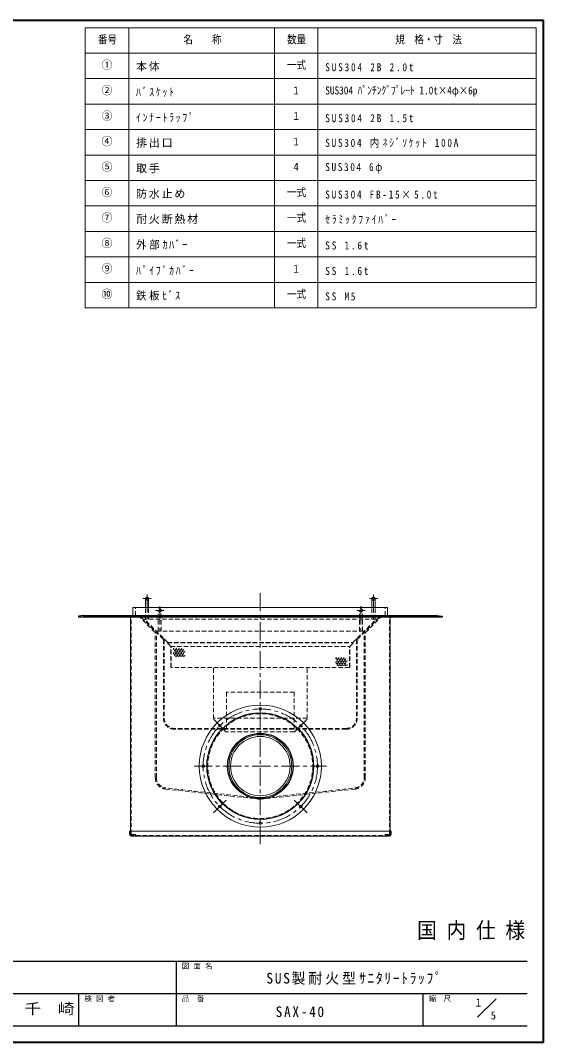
# Model space of a CAD drawing. Units: millimetres at full size, sheet at 1:7; details may follow other scales. Extents: x -1473 to 1362, y -958 to 1009.
# Drawn here: x 356 to 1362, y -958 to 1009 of the extents above; entities that cross this region are included whole.
import ezdxf
from ezdxf.enums import TextEntityAlignment as Align

# ---------------------------------------------------------------- set-up
doc = ezdxf.new("R2010")
doc.units = ezdxf.units.MM
doc.header["$LTSCALE"] = 7
doc.linetypes.add('CHAIN1', pattern=[8, 5, -1, 1, -1])
doc.linetypes.add('DASHED1', pattern=[1.8, 1.2, -0.6])
doc.layers.add('0-0_ﾚｲﾔ1', color=4, linetype='Continuous', lineweight=9)
doc.styles.add('ＭＳ ゴシック', font='')
doc.styles.get('ＭＳ ゴシック').set_extended_font_data('MS Gothic')

msp = doc.modelspace()

# ---------------------------------------------------------------- linework, layer by layer
at = {"layer": '0-0_ﾚｲﾔ1', "color": 1, "lineweight": 40}
for p, q in [((1362.255, 1008.955), (-1472.745, 1008.955)), ((1362.255, -958.045), (1362.255, 1008.955)), ((1362.255, -958.045), (-1472.745, -958.045))]:
    msp.add_line(p, q, dxfattribs=at)
at = {"layer": '0-0_ﾚｲﾔ1', "color": 3, "lineweight": 18}
for p, q in [((480.255, 994.955), (1348.255, 994.955)), ((480.255, 994.955), (480.255, 455.955)), ((564.255, 994.955), (564.255, 455.955)), ((844.255, 994.955), (844.255, 455.955)), ((928.255, 994.955), (928.255, 455.955)), ((1348.255, 994.955), (1348.255, 455.955)), ((480.255, 945.955), (1348.255, 945.955)), ((480.255, 896.955), (1348.255, 896.955)), ((480.255, 847.955), (1348.255, 847.955)), ((480.255, 798.955), (1348.255, 798.955)), ((480.255, 749.955), (1348.255, 749.955)), ((480.255, 700.955), (1348.255, 700.955)), ((480.255, 651.955), (1348.255, 651.955)), ((480.255, 602.955), (1348.255, 602.955)), ((480.255, 553.955), (1348.255, 553.955)), ((480.255, 504.955), (1348.255, 504.955)), ((480.255, 455.955), (1348.255, 455.955))]:
    msp.add_line(p, q, dxfattribs=at)
at = {"layer": '0-0_ﾚｲﾔ1', "linetype": 'CHAIN1'}
for p, q in [((599.376, -95.545), (599.376, -143.545)), ((817.255, -576.045), (817.255, -86.045)), ((1035.133, -95.545), (1035.133, -143.545)), ((591.376, -103.545), (607.376, -103.545)), ((1043.133, -103.545), (1027.133, -103.545)), ((631.669, -126.424), (615.669, -126.424)), ((623.669, -118.424), (623.669, -166.424)), ((1002.841, -126.424), (1018.841, -126.424)), ((1010.841, -118.424), (1010.841, -166.424)), ((751.847, -360.638), (727.099, -335.889)), ((882.662, -360.638), (907.411, -335.889)), ((689.755, -426.045), (944.755, -426.045)), ((751.847, -491.453), (727.099, -516.202)), ((882.662, -491.453), (907.411, -516.202))]:
    msp.add_line(p, q, dxfattribs=at)
at = {"layer": '0-0_ﾚｲﾔ1'}
for p, q in [((596.376, -121.045), (596.376, -103.545)), ((602.376, -121.045), (602.376, -103.545)), ((1032.133, -121.045), (1032.133, -103.545)), ((1038.133, -121.045), (1038.133, -103.545))]:
    msp.add_line(p, q, dxfattribs=at)
at = {"layer": '0-0_ﾚｲﾔ1', "color": 5, "lineweight": 25}
for p, q in [((476.941, -136.096), (467.255, -137.645)), ((467.255, -137.645), (467.571, -139.62)), ((477.573, -136.045), (1156.937, -136.045)), ((1157.569, -136.096), (1167.255, -137.645)), ((1167.255, -137.645), (1166.939, -139.62)), ((1166.939, -139.62), (467.571, -139.62))]:
    msp.add_line(p, q, dxfattribs=at)
at = {"layer": '0-0_ﾚｲﾔ1', "linetype": 'DASHED1'}
for p, q in [((577.255, -136.045), (577.255, -121.045)), ((630.315, -181.606), (585.926, -137.217)), ((596.376, -143.545), (596.376, -121.045)), ((602.376, -143.545), (602.376, -121.045)), ((620.669, -166.424), (620.669, -126.424)), ((626.669, -166.424), (626.669, -126.424)), ((1004.194, -181.606), (1048.583, -137.217)), ((1007.841, -166.424), (1007.841, -126.424)), ((1013.841, -166.424), (1013.841, -126.424)), ((1032.133, -143.545), (1032.133, -121.045)), ((1038.133, -143.545), (1038.133, -121.045)), ((1057.255, -136.045), (1057.255, -121.045)), ((477.573, -138.045), (477.573, -139.62)), ((568.855, -556.245), (568.855, -140.645)), ((614.669, -168.788), (584.512, -138.631)), ((594.376, -143.545), (593.315, -144.606)), ((1040.133, -143.545), (594.376, -143.545)), ((639.175, -188.344), (594.376, -143.545)), ((995.334, -188.344), (1040.133, -143.545)), ((1019.841, -168.788), (1049.997, -138.631)), ((1040.133, -143.545), (1041.194, -144.606)), ((1065.655, -556.245), (1065.655, -140.645)), ((1156.937, -138.045), (1156.937, -139.62)), ((615.255, -448.295), (615.255, -170.202)), ((617.255, -448.11), (617.255, -170.202)), ((1015.841, -166.424), (1016.548, -167.131)), ((1017.255, -448.11), (1017.255, -170.202)), ((1019.255, -448.295), (1019.255, -170.202)), ((630.755, -182.667), (630.755, -333.545)), ((632.255, -182.667), (632.255, -333.545)), ((639.175, -188.344), (638.468, -189.052)), ((639.175, -188.344), (995.334, -188.344)), ((644.863, -195.537), (989.646, -195.537)), ((644.953, -235.424), (644.953, -195.951)), ((645.953, -236.424), (645.953, -195.537)), ((988.556, -236.424), (988.556, -195.537)), ((989.556, -235.424), (989.556, -195.951)), ((989.849, -195.244), (996.042, -189.052)), ((995.334, -188.344), (996.042, -189.052)), ((1002.255, -182.667), (1002.255, -333.545)), ((1003.755, -182.667), (1003.755, -333.545)), ((645.953, -235.424), (644.953, -235.424)), ((988.556, -235.424), (989.556, -235.424)), ((988.556, -236.424), (645.953, -236.424)), ((727.255, -238.424), (727.255, -333.545)), ((907.255, -238.424), (907.255, -333.545)), ((882.255, -283.545), (752.255, -283.545)), ((752.255, -283.545), (752.255, -360.045)), ((882.255, -283.545), (882.255, -360.045)), ((907.255, -333.545), (727.255, -333.545)), ((982.255, -353.545), (652.255, -353.545)), ((982.255, -355.045), (652.255, -355.045)), ((882.255, -360.045), (752.255, -360.045)), ((634.891, -470.168), (810.485, -489.147)), ((810.635, -487.156), (635.084, -467.992)), ((823.875, -487.156), (999.425, -467.992)), ((999.619, -470.168), (824.025, -489.147)), ((567.255, -557.845), (567.255, -551.045)), ((1065.655, -559.445), (568.855, -559.445)), ((570.455, -557.845), (577.255, -557.845)), ((577.255, -557.845), (577.255, -559.445)), ((1057.255, -557.845), (1057.255, -559.445)), ((1064.055, -557.845), (1057.255, -557.845)), ((1067.255, -557.845), (1067.255, -551.045))]:
    msp.add_line(p, q, dxfattribs=at)
at = {"layer": '0-0_ﾚｲﾔ1', "color": 7, "lineweight": 18}
for p, q in [((1062.255, -121.045), (1062.255, -136.045)), ((477.573, -139.62), (477.573, -139.645)), ((1156.937, -139.645), (477.573, -139.645)), ((567.255, -551.045), (567.255, -140.645)), ((1067.255, -551.045), (1067.255, -140.645)), ((1156.937, -139.62), (1156.937, -139.645)), ((565.655, -551.045), (1068.855, -551.045)), ((565.655, -557.845), (565.655, -551.045)), ((1065.655, -561.045), (568.855, -561.045)), ((1068.855, -557.845), (1068.855, -551.045)), ((1235.399, -909.401), (1270.755, -874.045))]:
    msp.add_line(p, q, dxfattribs=at)
at = {"layer": '0-0_ﾚｲﾔ1', "color": 7, "linetype": 'DASHED1', "lineweight": 18}
for p, q in [((477.257, -138.071), (467.571, -139.62)), ((477.573, -138.045), (1156.937, -138.045)), ((1157.253, -138.071), (1166.939, -139.62))]:
    msp.add_line(p, q, dxfattribs=at)
at = {"layer": '0-0_ﾚｲﾔ1', "color": 6, "lineweight": 25}
for p, q in [((-1441.245, -801.545), (1330.755, -801.545)), ((655.755, -926.545), (655.755, -801.545)), ((1330.755, -864.045), (-94.245, -864.045)), ((468.255, -926.545), (468.255, -864.045)), ((1130.755, -926.545), (1130.755, -864.045)), ((1330.755, -926.545), (-1441.245, -926.545))]:
    msp.add_line(p, q, dxfattribs=at)
at = {"layer": '0-0_ﾚｲﾔ1', "color": 7, "lineweight": 18}
msp.add_lwpolyline([(1062.255, -121.045), (572.255, -121.045), (572.255, -136.045)], dxfattribs=at)
at = {"layer": '0-0_ﾚｲﾔ1', "linetype": 'DASHED1'}
for points in [[(1015.841, -166.424), (618.669, -166.424), (617.962, -167.131)], [(644.66, -195.244), (638.468, -189.052), (996.042, -189.052)]]:
    msp.add_lwpolyline(points, dxfattribs=at)
for centre, radius in [((623.669, -126.424), 3), ((1010.841, -126.424), 3), ((652.388, -200.819), 2), ((652.388, -208.819), 2), ((654.888, -204.819), 2), ((654.888, -212.819), 2), ((657.388, -200.819), 2), ((657.388, -208.819), 2), ((659.888, -204.819), 2), ((659.888, -212.819), 2), ((662.388, -200.819), 2), ((662.388, -208.819), 2), ((664.888, -204.819), 2), ((664.888, -212.819), 2), ((667.388, -200.819), 2), ((667.388, -208.819), 2), ((669.888, -204.819), 2), ((669.888, -212.819), 2), ((964.784, -218.651), 2), ((964.784, -226.651), 2), ((967.284, -222.651), 2), ((967.284, -230.651), 2), ((969.784, -218.651), 2), ((969.784, -226.651), 2), ((972.284, -222.651), 2), ((972.284, -230.651), 2), ((974.784, -218.651), 2), ((974.784, -226.651), 2), ((977.284, -222.651), 2), ((977.284, -230.651), 2), ((979.784, -218.651), 2), ((979.784, -226.651), 2), ((982.284, -222.651), 2), ((982.284, -230.651), 2)]:
    msp.add_circle(centre, radius, dxfattribs=at)
at = {"layer": '0-0_ﾚｲﾔ1', "color": 7, "lineweight": 18}
for centre, radius in [((817.255, -426.045), 117.5), ((817.255, -316.045), 2.5), ((739.473, -348.264), 2.5), ((895.037, -348.264), 2.5), ((707.255, -426.045), 2.5), ((927.255, -426.045), 2.5), ((739.473, -503.827), 2.5), ((895.037, -503.827), 2.5), ((817.255, -536.045), 2.5)]:
    msp.add_circle(centre, radius, dxfattribs=at)
at = {"layer": '0-0_ﾚｲﾔ1', "linetype": 'CHAIN1'}
msp.add_circle((817.255, -426.045), 110, dxfattribs=at)
at = {"layer": '0-0_ﾚｲﾔ1', "color": 5, "lineweight": 25}
for radius in [102.5, 63]:
    msp.add_circle((817.255, -426.045), radius, dxfattribs=at)
at = {"layer": '0-0_ﾚｲﾔ1', "color": 7, "linetype": 'DASHED1', "lineweight": 18}
msp.add_circle((817.255, -426.045), 100.9, dxfattribs=at)
at = {"layer": '0-0_ﾚｲﾔ1'}
for radius in [60.5, 57.15]:
    msp.add_circle((817.255, -426.045), radius, dxfattribs=at)
for centre in [(599.376, -103.545), (1035.133, -103.545)]:
    msp.add_arc(centre, 3, 0, 180, dxfattribs=at)
at = {"layer": '0-0_ﾚｲﾔ1', "linetype": 'DASHED1'}
for centre, radius, start, end in [((599.376, -103.545), 3, 180, 0), ((1035.133, -103.545), 3, 180, 0), ((583.098, -140.045), 4, 45, 90), ((1051.412, -140.045), 4, 90, 135), ((566.255, -140.645), 2.6, 0, 90), ((583.098, -140.045), 2, 45, 90), ((1051.412, -140.045), 2, 90, 135), ((1068.255, -140.645), 2.6, 90, 180), ((613.255, -170.202), 2, 0, 45), ((613.255, -170.202), 4, 0, 45), ((1021.255, -170.202), 4, 135, 180), ((1021.255, -170.202), 2, 135, 180), ((629.255, -182.667), 1.5, 0, 45), ((629.255, -182.667), 3, 0, 45), ((643.953, -195.951), 1, 0, 45), ((990.556, -195.951), 1, 135, 180), ((1005.255, -182.667), 3, 135, 180), ((1005.255, -182.667), 1.5, 135, 180), ((729.255, -238.424), 2, 90, 180), ((905.255, -238.424), 2, 0, 90), ((652.255, -333.545), 21.5, 180, 270), ((652.255, -333.545), 20, 180, 270), ((982.255, -333.545), 20, 270, 0), ((982.255, -333.545), 21.5, 270, 0), ((637.255, -448.295), 22, 180, 263.83099), ((637.255, -448.11), 20, 180, 263.76979), ((997.255, -448.11), 20, 276.23021, 0), ((997.255, -448.295), 22, 276.16901, 0), ((817.255, -426.512), 63, 263.83099, 276.16901), ((817.255, -426.517), 61, 263.76979, 276.23021), ((570.455, -556.245), 3.2, 180, 270), ((568.855, -557.845), 1.6, 180, 270), ((570.455, -556.245), 1.6, 180, 270), ((1064.055, -556.245), 1.6, 270, 0), ((1064.055, -556.245), 3.2, 270, 0), ((1065.655, -557.845), 1.6, 270, 0)]:
    msp.add_arc(centre, radius, start, end, dxfattribs=at)
at = {"layer": '0-0_ﾚｲﾔ1', "color": 5, "lineweight": 25}
for centre, start, end in [((477.573, -140.045), 90, 99.09028), ((1156.937, -140.045), 80.90972, 90)]:
    msp.add_arc(centre, 4, start, end, dxfattribs=at)
at = {"layer": '0-0_ﾚｲﾔ1', "color": 7, "linetype": 'DASHED1', "lineweight": 18}
for centre, start, end in [((477.573, -140.045), 90, 99.09028), ((1156.937, -140.045), 80.90972, 90), ((905.255, -238.424), 0, 90)]:
    msp.add_arc(centre, 2, start, end, dxfattribs=at)
at = {"layer": '0-0_ﾚｲﾔ1', "color": 7, "lineweight": 18}
for centre, radius, start, end in [((566.255, -140.645), 1, 0, 90), ((1068.255, -140.645), 1, 90, 180), ((568.855, -557.845), 3.2, 180, 270), ((1065.655, -557.845), 3.2, 270, 0)]:
    msp.add_arc(centre, radius, start, end, dxfattribs=at)

# ---------------------------------------------------------------- texts
at = {"layer": '0-0_ﾚｲﾔ1', "color": 7, "style": 'ＭＳ ゴシック'}
for s, height, width, p in [('番号', 15.4, 0.85, (504.755, 959.955)), ('名\u3000\u3000称', 15.4, 0.85, (669.255, 959.955)), ('数量', 15.4, 0.85, (868.755, 959.955)), ('規\u3000格・寸\u3000法', 15.4, 0.85, (1077.005, 959.955)), ('一式', 15.4, 0.85, (868.755, 910.955)), ('SUS304 ﾊﾟﾝﾁﾝｸﾞﾌﾟﾚｰﾄ 1.0t×4φ×6p', 15.4, 0.85, (942.255, 861.955)), ('一式', 15.4, 0.85, (868.755, 665.955)), ('一式', 15.4, 0.85, (868.755, 616.955)), ('一式', 15.4, 0.85, (868.755, 567.955)), ('一式', 15.4, 0.85, (868.755, 469.955)), ('国 内 仕 様', 30.79, 0.9, (1119.005, -766.545)), ('千\u3000崎', 20.53, 1.15, (363.255, -909.295))]:
    msp.add_text(s, height=height, dxfattribs=dict(at, width=width)).set_placement(p, align=Align.BOTTOM_LEFT)
for s, height, p in [('①', 15.4, (511.755, 910.955)), ('②', 15.4, (511.755, 861.955)), ('1', 15.4, (881.005, 861.955)), ('③', 15.4, (511.755, 812.955)), ('1', 15.4, (881.005, 812.955)), ('④', 15.4, (511.755, 763.955)), ('1', 15.4, (881.005, 763.955)), ('⑤', 15.4, (511.755, 714.955)), ('4', 15.4, (881.005, 714.955)), ('⑥', 15.4, (511.755, 665.955)), ('⑦', 15.4, (511.755, 616.955)), ('⑧', 15.4, (511.755, 567.955)), ('⑨', 15.4, (511.755, 518.955)), ('1', 15.4, (881.005, 518.955)), ('⑩', 15.4, (511.755, 469.955)), ('図 面 名', 10.26, (666.255, -819.045)), ('検 図 者', 10.26, (478.755, -881.545)), ('品\u3000番', 10.26, (666.255, -881.545)), ('縮\u3000尺', 10.26, (1141.255, -881.545)), ('1', 15.4, (1231.844, -893.312)), ('5', 15.4, (1260.348, -918.078))]:
    msp.add_text(s, height=height, dxfattribs=at).set_placement(p, align=Align.BOTTOM_LEFT)
at = {"layer": '0-0_ﾚｲﾔ1', "color": 7, "attachment_point": 7, "style": 'ＭＳ ゴシック'}
for s, insert, char_height in [('\\T1.17;本体', (578.255, 910.955), 15.4), ('\\T1.39;\\W0.85;SUS304\\~2B\\~2.0t', (942.255, 910.955), 15.4), ('\\T1.39;\\W0.85;ﾊﾞｽｹｯﾄ', (578.255, 861.955), 15.4), ('\\T1.39;\\W0.85;ｲﾝﾅｰﾄﾗｯﾌﾟ', (578.255, 812.955), 15.4), ('\\T1.39;\\W0.85;SUS304\\~2B\\~1.5t', (942.255, 812.955), 15.4), ('\\T1.17;排出口', (578.255, 763.955), 15.4), ('\\T1.37;\\W0.85;SUS304\\~内ﾈｼﾞｿｹｯﾄ\\~100A', (942.255, 763.955), 15.4), ('\\T1.17;取手', (578.255, 714.955), 15.4), ('\\T1.35;\\W0.85;SUS304\\~6φ', (942.255, 714.955), 15.4), ('\\T1.17;防水止め', (578.255, 665.955), 15.4), ('\\T1.37;\\W0.85;SUS304\\~FB-15×5.0t', (942.255, 665.955), 15.4), ('\\T1.17;耐火断熱材', (578.255, 616.955), 15.4), ('\\T1.39;\\W0.85;ｾﾗﾐｯｸﾌｧｲﾊﾞｰ', (942.255, 616.955), 15.4), ('\\T1.27;\\W0.95;外部ｶﾊﾞｰ', (578.255, 567.955), 15.4), ('\\T1.39;\\W0.85;SS\\~1.6t', (942.255, 567.955), 15.4), ('\\T1.39;\\W0.85;ﾊﾟｲﾌﾟｶﾊﾞｰ', (578.255, 518.955), 15.4), ('\\T1.39;\\W0.85;SS\\~1.6t', (942.255, 518.955), 15.4), ('\\T1.25;\\W0.95;鉄板ﾋﾞｽ', (578.255, 469.955), 15.4), ('\\T1.38;\\W0.85;SS\\~M5', (942.255, 469.955), 15.4), ('\\T1.22;\\W0.95;SUS製耐火型ｻﾆﾀﾘｰﾄﾗｯﾌﾟ', (828.755, -846.795), 20.53), ('\\T1.28;\\W0.9;SAX-40', (846.88, -909.295), 20.53)]:
    msp.add_mtext(s, dxfattribs=dict(at, insert=insert, char_height=char_height))

doc.saveas('drawing.dxf')
